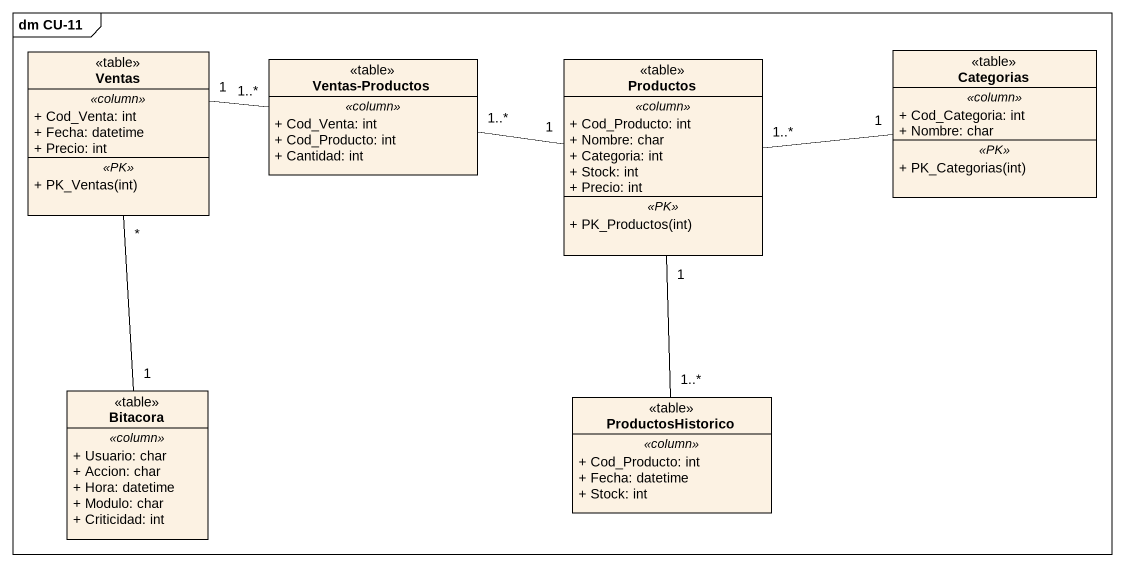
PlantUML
@startuml
mainframe dm CU-11
hide circle
hide empty members
skinparam classAttributeIconSize 0
class Ventas <<table>> {
  .. <<column>> ..
  + Cod_Venta: int
  + Fecha: datetime
  + Precio: int
  .. <<PK>> ..
  + PK_Ventas(int)
}
class "Ventas-Productos" as Ventas_Productos <<table>> {
  .. <<column>> ..
  + Cod_Venta: int
  + Cod_Producto: int
  + Cantidad: int
}
class Productos <<table>> {
  .. <<column>> ..
  + Cod_Producto: int
  + Nombre: char
  + Categoria: int
  + Stock: int
  + Precio: int
  .. <<PK>> ..
  + PK_Productos(int)
}
class Categorias <<table>> {
  .. <<column>> ..
  + Cod_Categoria: int
  + Nombre: char
  .. <<PK>> ..
  + PK_Categorias(int)
}
class Bitacora <<table>> {
  .. <<column>> ..
  + Usuario: char
  + Accion: char
  + Hora: datetime
  + Modulo: char
  + Criticidad: int
}
class ProductosHistorico <<table>> {
  .. <<column>> ..
  + Cod_Producto: int
  + Fecha: datetime
  + Stock: int
}
Ventas "1" -right- "1..*" Ventas_Productos
Ventas "*" -- "1" Bitacora
Ventas_Productos "1..*" -right- "1" Productos
Productos "1..*" -right- "1" Categorias
Productos "1" -- "1..*" ProductosHistorico
@enduml
